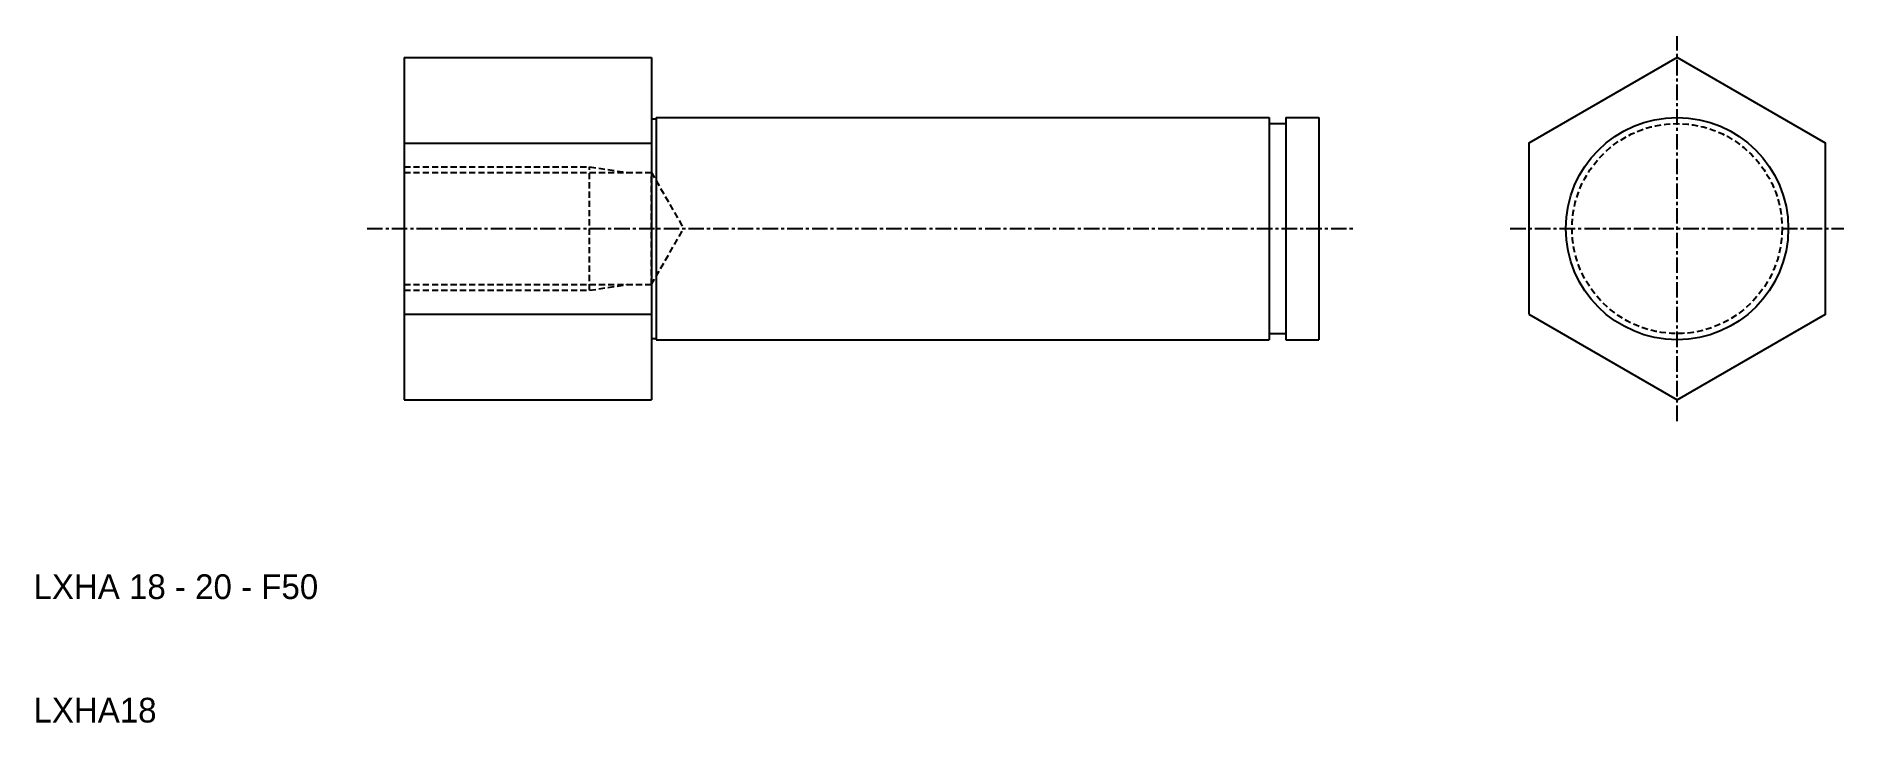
# Model space of a CAD drawing. Extents: x 92 to 238, y 3 to 59.
import ezdxf

# ---------------------------------------------------------------- set-up
doc = ezdxf.new("R2010")
doc.units = 0
doc.linetypes.add('CENTER', pattern=[2, 1.25, -0.25, 0.25, -0.25])
doc.linetypes.add('DASHED', pattern=[0.75, 0.5, -0.25])
doc.layers.get('0').update_dxf_attribs({"linetype": 'CONTINUOUS'})
doc.layers.add('CENTER', color=1, linetype='CENTER')

msp = doc.modelspace()

# ---------------------------------------------------------------- linework, layer by layer
at = {"color": 7, "linetype": 'CONTINUOUS'}
for p, q in [((121.57, 57), (121.57, 29.29)), ((121.57, 57), (141.57, 57)), ((141.57, 57), (141.57, 29.29)), ((141.57, 52.05), (141.97, 52.05)), ((141.97, 52.15), (191.57, 52.15)), ((141.97, 52.15), (141.97, 34.15)), ((191.57, 52.15), (191.57, 34.15)), ((191.57, 51.65), (192.92, 51.65)), ((192.92, 52.15), (195.57, 52.15)), ((192.92, 52.15), (192.92, 34.15)), ((195.57, 52.15), (195.57, 34.15)), ((121.57, 50.08), (141.57, 50.08)), ((121.57, 36.22), (141.57, 36.22)), ((141.57, 34.25), (141.97, 34.25)), ((141.97, 34.15), (191.57, 34.15)), ((191.57, 34.65), (192.92, 34.65)), ((192.92, 34.15), (195.57, 34.15)), ((121.57, 29.29), (141.57, 29.29))]:
    msp.add_line(p, q, dxfattribs=at)
at = {"color": 3, "linetype": 'DASHED'}
for p, q in [((121.57, 48.15), (136.57, 48.15)), ((121.57, 47.69), (141.57, 47.69)), ((136.57, 38.15), (136.57, 48.15)), ((136.57, 48.15), (139.57, 47.69)), ((141.57, 38.61), (141.57, 47.69)), ((141.57, 47.69), (144.19, 43.15)), ((141.57, 38.61), (144.19, 43.15)), ((121.57, 38.61), (141.57, 38.61)), ((121.57, 38.15), (136.57, 38.15)), ((136.57, 38.15), (139.57, 38.61))]:
    msp.add_line(p, q, dxfattribs=at)
at = {"color": 7, "linetype": 'CONTINUOUS'}
msp.add_lwpolyline([(212.57, 36.22), (224.57, 29.29), (236.57, 36.22), (236.57, 50.08), (224.57, 57), (212.57, 50.08)], close=True, dxfattribs=at)
msp.add_circle((224.57, 43.15), 9, dxfattribs=at)
at = {"color": 3, "linetype": 'DASHED'}
msp.add_circle((224.57, 43.15), 8.5, dxfattribs=at)
at = {"layer": 'CENTER', "color": 1, "linetype": 'CENTER'}
for p, q in [((224.57, 27.56), (224.57, 58.74)), ((118.57, 43.15), (198.57, 43.15)), ((211.07, 43.15), (238.07, 43.15))]:
    msp.add_line(p, q, dxfattribs=at)

# ---------------------------------------------------------------- texts
at = {"color": 7, "linetype": 'CONTINUOUS'}
for s, p in [('LXHA 18 - 20 - F50', (91.57, 13.15)), ('LXHA18', (91.57, 3.15))]:
    msp.add_text(s, height=2, dxfattribs=at).set_placement(p)

doc.saveas('drawing.dxf')
